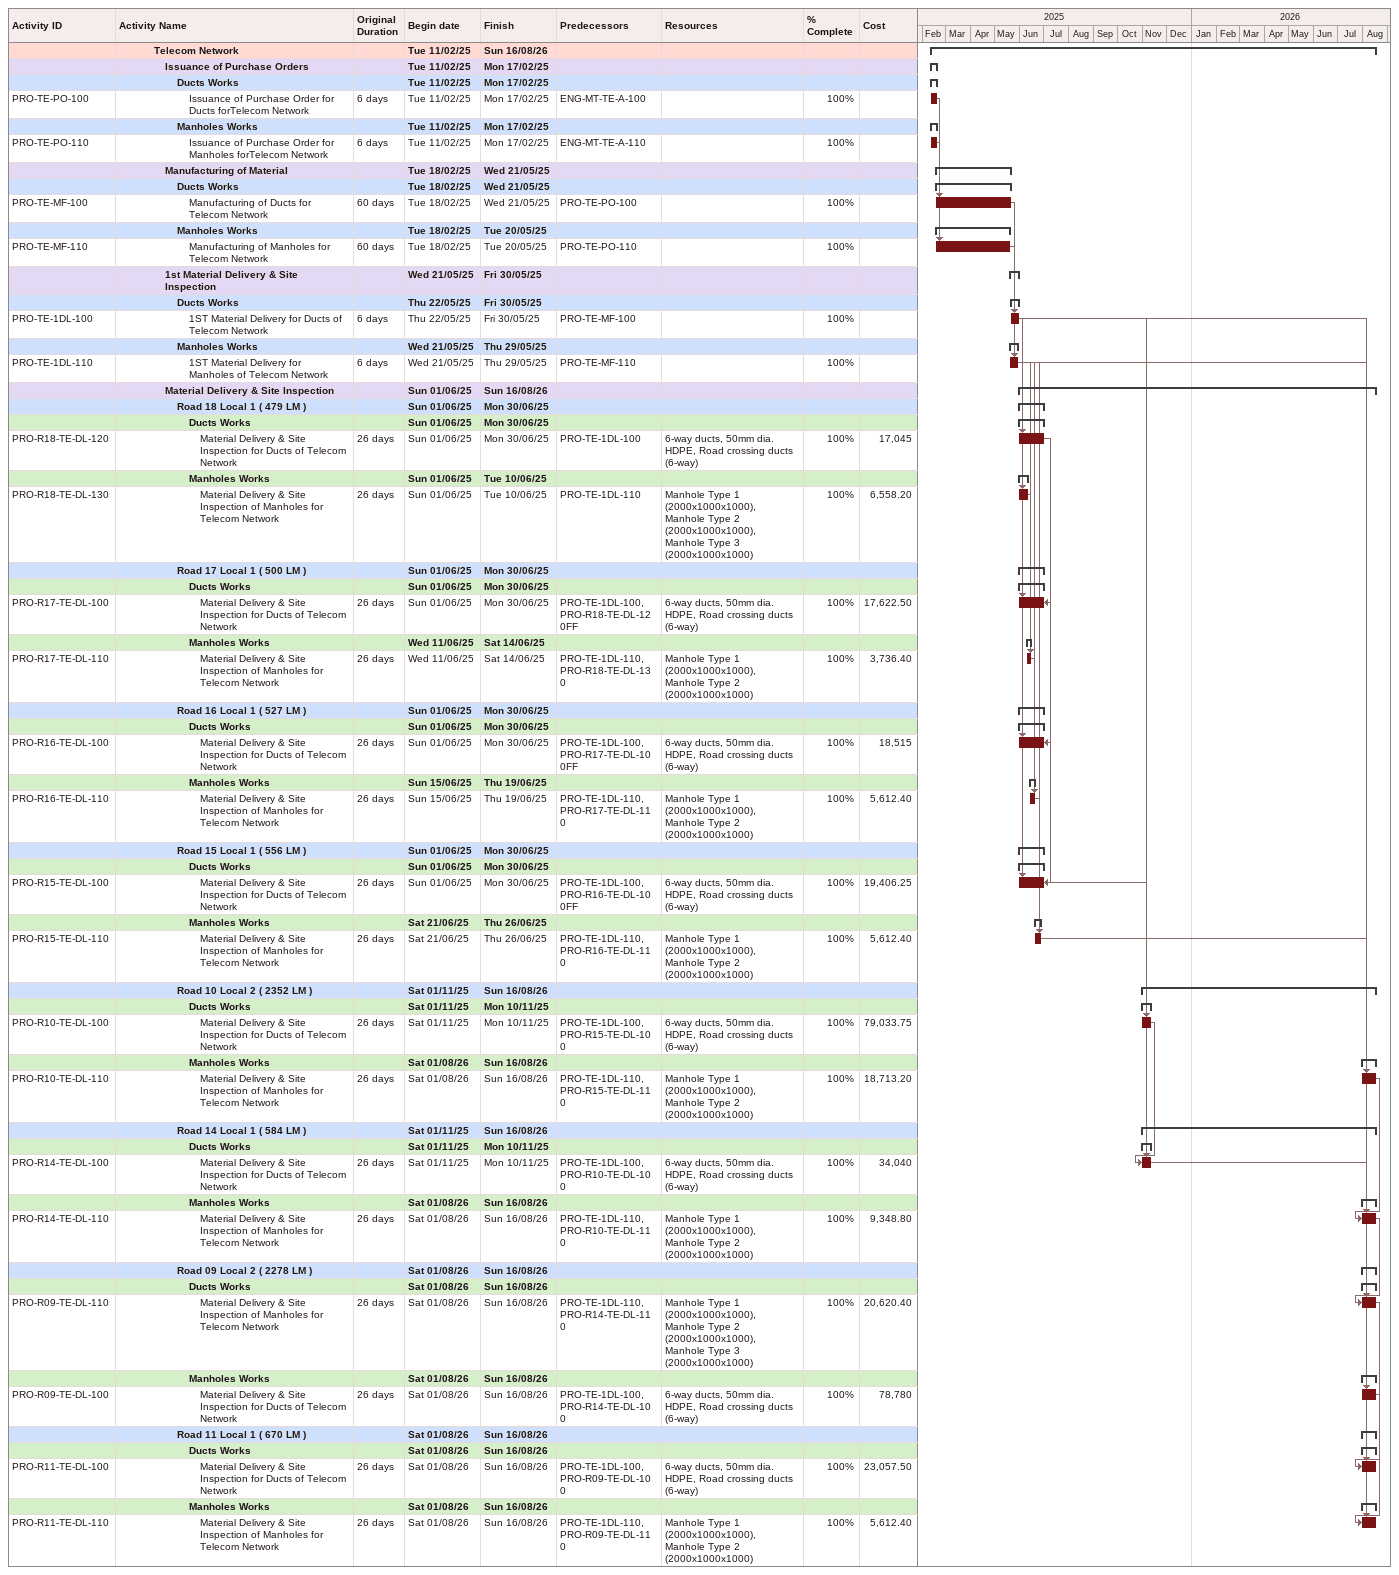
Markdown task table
| ID | Level | Task | Original duration | Start | Finish | Predecessors | Resources | % complete | Cost |
|---|---|---|---|---|---|---|---|---|---|
|  | 4 | **Telecom Network** |  | 2025-02-11 | 2026-08-16 |  |  |  |  |
|  | 5 | **Issuance of Purchase Orders** |  | 2025-02-11 | 2025-02-17 |  |  |  |  |
|  | 6 | **Ducts Works** |  | 2025-02-11 | 2025-02-17 |  |  |  |  |
| PRO-TE-PO-100 | 7 | Issuance of Purchase Order for Ducts forTelecom Network | 6d | 2025-02-11 | 2025-02-17 | ENG-MT-TE-A-100 |  | 100 |  |
|  | 6 | **Manholes Works** |  | 2025-02-11 | 2025-02-17 |  |  |  |  |
| PRO-TE-PO-110 | 7 | Issuance of Purchase Order for Manholes forTelecom Network | 6d | 2025-02-11 | 2025-02-17 | ENG-MT-TE-A-110 |  | 100 |  |
|  | 5 | **Manufacturing of Material** |  | 2025-02-18 | 2025-05-21 |  |  |  |  |
|  | 6 | **Ducts Works** |  | 2025-02-18 | 2025-05-21 |  |  |  |  |
| PRO-TE-MF-100 | 7 | Manufacturing of Ducts for Telecom Network | 60d | 2025-02-18 | 2025-05-21 | PRO-TE-PO-100 |  | 100 |  |
|  | 6 | **Manholes Works** |  | 2025-02-18 | 2025-05-20 |  |  |  |  |
| PRO-TE-MF-110 | 7 | Manufacturing of Manholes for Telecom Network | 60d | 2025-02-18 | 2025-05-20 | PRO-TE-PO-110 |  | 100 |  |
|  | 5 | **1st Material Delivery & Site Inspection** |  | 2025-05-21 | 2025-05-30 |  |  |  |  |
|  | 6 | **Ducts Works** |  | 2025-05-22 | 2025-05-30 |  |  |  |  |
| PRO-TE-1DL-100 | 7 | 1ST Material Delivery for Ducts of Telecom Network | 6d | 2025-05-22 | 2025-05-30 | PRO-TE-MF-100 |  | 100 |  |
|  | 6 | **Manholes Works** |  | 2025-05-21 | 2025-05-29 |  |  |  |  |
| PRO-TE-1DL-110 | 7 | 1ST Material Delivery for Manholes of Telecom Network | 6d | 2025-05-21 | 2025-05-29 | PRO-TE-MF-110 |  | 100 |  |
|  | 5 | **Material Delivery & Site Inspection** |  | 2025-06-01 | 2026-08-16 |  |  |  |  |
|  | 6 | **Road 18 Local 1 ( 479 LM )** |  | 2025-06-01 | 2025-06-30 |  |  |  |  |
|  | 7 | **Ducts Works** |  | 2025-06-01 | 2025-06-30 |  |  |  |  |
| PRO-R18-TE-DL-120 | 8 | Material Delivery & Site Inspection for Ducts of Telecom Network | 26d | 2025-06-01 | 2025-06-30 | PRO-TE-1DL-100 | 6-way ducts, 50mm dia. HDPE, Road crossing ducts (6-way) | 100 | 17045 |
|  | 7 | **Manholes Works** |  | 2025-06-01 | 2025-06-10 |  |  |  |  |
| PRO-R18-TE-DL-130 | 8 | Material Delivery & Site Inspection of Manholes for Telecom Network | 26d | 2025-06-01 | 2025-06-10 | PRO-TE-1DL-110 | Manhole Type 1 (2000x1000x1000), Manhole Type 2 (2000x1000x1000), Manhole Type 3 (2000x1000x1000) | 100 | 6558.20 |
|  | 6 | **Road 17 Local 1 ( 500 LM )** |  | 2025-06-01 | 2025-06-30 |  |  |  |  |
|  | 7 | **Ducts Works** |  | 2025-06-01 | 2025-06-30 |  |  |  |  |
| PRO-R17-TE-DL-100 | 8 | Material Delivery & Site Inspection for Ducts of Telecom Network | 26d | 2025-06-01 | 2025-06-30 | PRO-TE-1DL-100, PRO-R18-TE-DL-120FF | 6-way ducts, 50mm dia. HDPE, Road crossing ducts (6-way) | 100 | 17622.50 |
|  | 7 | **Manholes Works** |  | 2025-06-11 | 2025-06-14 |  |  |  |  |
| PRO-R17-TE-DL-110 | 8 | Material Delivery & Site Inspection of Manholes for Telecom Network | 26d | 2025-06-11 | 2025-06-14 | PRO-TE-1DL-110, PRO-R18-TE-DL-130 | Manhole Type 1 (2000x1000x1000), Manhole Type 2 (2000x1000x1000) | 100 | 3736.40 |
|  | 6 | **Road 16 Local 1 ( 527 LM )** |  | 2025-06-01 | 2025-06-30 |  |  |  |  |
|  | 7 | **Ducts Works** |  | 2025-06-01 | 2025-06-30 |  |  |  |  |
| PRO-R16-TE-DL-100 | 8 | Material Delivery & Site Inspection for Ducts of Telecom Network | 26d | 2025-06-01 | 2025-06-30 | PRO-TE-1DL-100, PRO-R17-TE-DL-100FF | 6-way ducts, 50mm dia. HDPE, Road crossing ducts (6-way) | 100 | 18515 |
|  | 7 | **Manholes Works** |  | 2025-06-15 | 2025-06-19 |  |  |  |  |
| PRO-R16-TE-DL-110 | 8 | Material Delivery & Site Inspection of Manholes for Telecom Network | 26d | 2025-06-15 | 2025-06-19 | PRO-TE-1DL-110, PRO-R17-TE-DL-110 | Manhole Type 1 (2000x1000x1000), Manhole Type 2 (2000x1000x1000) | 100 | 5612.40 |
|  | 6 | **Road 15 Local 1 ( 556 LM )** |  | 2025-06-01 | 2025-06-30 |  |  |  |  |
|  | 7 | **Ducts Works** |  | 2025-06-01 | 2025-06-30 |  |  |  |  |
| PRO-R15-TE-DL-100 | 8 | Material Delivery & Site Inspection for Ducts of Telecom Network | 26d | 2025-06-01 | 2025-06-30 | PRO-TE-1DL-100, PRO-R16-TE-DL-100FF | 6-way ducts, 50mm dia. HDPE, Road crossing ducts (6-way) | 100 | 19406.25 |
|  | 7 | **Manholes Works** |  | 2025-06-21 | 2025-06-26 |  |  |  |  |
| PRO-R15-TE-DL-110 | 8 | Material Delivery & Site Inspection of Manholes for Telecom Network | 26d | 2025-06-21 | 2025-06-26 | PRO-TE-1DL-110, PRO-R16-TE-DL-110 | Manhole Type 1 (2000x1000x1000), Manhole Type 2 (2000x1000x1000) | 100 | 5612.40 |
|  | 6 | **Road 10 Local 2 ( 2352 LM )** |  | 2025-11-01 | 2026-08-16 |  |  |  |  |
|  | 7 | **Ducts Works** |  | 2025-11-01 | 2025-11-10 |  |  |  |  |
| PRO-R10-TE-DL-100 | 8 | Material Delivery & Site Inspection for Ducts of Telecom Network | 26d | 2025-11-01 | 2025-11-10 | PRO-TE-1DL-100, PRO-R15-TE-DL-100 | 6-way ducts, 50mm dia. HDPE, Road crossing ducts (6-way) | 100 | 79033.75 |
|  | 7 | **Manholes Works** |  | 2026-08-01 | 2026-08-16 |  |  |  |  |
| PRO-R10-TE-DL-110 | 8 | Material Delivery & Site Inspection of Manholes for Telecom Network | 26d | 2026-08-01 | 2026-08-16 | PRO-TE-1DL-110, PRO-R15-TE-DL-110 | Manhole Type 1 (2000x1000x1000), Manhole Type 2 (2000x1000x1000) | 100 | 18713.20 |
|  | 6 | **Road 14 Local 1 ( 584 LM )** |  | 2025-11-01 | 2026-08-16 |  |  |  |  |
|  | 7 | **Ducts Works** |  | 2025-11-01 | 2025-11-10 |  |  |  |  |
| PRO-R14-TE-DL-100 | 8 | Material Delivery & Site Inspection for Ducts of Telecom Network | 26d | 2025-11-01 | 2025-11-10 | PRO-TE-1DL-100, PRO-R10-TE-DL-100 | 6-way ducts, 50mm dia. HDPE, Road crossing ducts (6-way) | 100 | 34040 |
|  | 7 | **Manholes Works** |  | 2026-08-01 | 2026-08-16 |  |  |  |  |
| PRO-R14-TE-DL-110 | 8 | Material Delivery & Site Inspection of Manholes for Telecom Network | 26d | 2026-08-01 | 2026-08-16 | PRO-TE-1DL-110, PRO-R10-TE-DL-110 | Manhole Type 1 (2000x1000x1000), Manhole Type 2 (2000x1000x1000) | 100 | 9348.80 |
|  | 6 | **Road 09 Local 2 ( 2278 LM )** |  | 2026-08-01 | 2026-08-16 |  |  |  |  |
|  | 7 | **Ducts Works** |  | 2026-08-01 | 2026-08-16 |  |  |  |  |
| PRO-R09-TE-DL-110 | 8 | Material Delivery & Site Inspection of Manholes for Telecom Network | 26d | 2026-08-01 | 2026-08-16 | PRO-TE-1DL-110, PRO-R14-TE-DL-110 | Manhole Type 1 (2000x1000x1000), Manhole Type 2 (2000x1000x1000), Manhole Type 3 (2000x1000x1000) | 100 | 20620.40 |
|  | 7 | **Manholes Works** |  | 2026-08-01 | 2026-08-16 |  |  |  |  |
| PRO-R09-TE-DL-100 | 8 | Material Delivery & Site Inspection for Ducts of Telecom Network | 26d | 2026-08-01 | 2026-08-16 | PRO-TE-1DL-100, PRO-R14-TE-DL-100 | 6-way ducts, 50mm dia. HDPE, Road crossing ducts (6-way) | 100 | 78780 |
|  | 6 | **Road 11 Local 1 ( 670 LM )** |  | 2026-08-01 | 2026-08-16 |  |  |  |  |
|  | 7 | **Ducts Works** |  | 2026-08-01 | 2026-08-16 |  |  |  |  |
| PRO-R11-TE-DL-100 | 8 | Material Delivery & Site Inspection for Ducts of Telecom Network | 26d | 2026-08-01 | 2026-08-16 | PRO-TE-1DL-100, PRO-R09-TE-DL-100 | 6-way ducts, 50mm dia. HDPE, Road crossing ducts (6-way) | 100 | 23057.50 |
|  | 7 | **Manholes Works** |  | 2026-08-01 | 2026-08-16 |  |  |  |  |
| PRO-R11-TE-DL-110 | 8 | Material Delivery & Site Inspection of Manholes for Telecom Network | 26d | 2026-08-01 | 2026-08-16 | PRO-TE-1DL-110, PRO-R09-TE-DL-110 | Manhole Type 1 (2000x1000x1000), Manhole Type 2 (2000x1000x1000) | 100 | 5612.40 |
